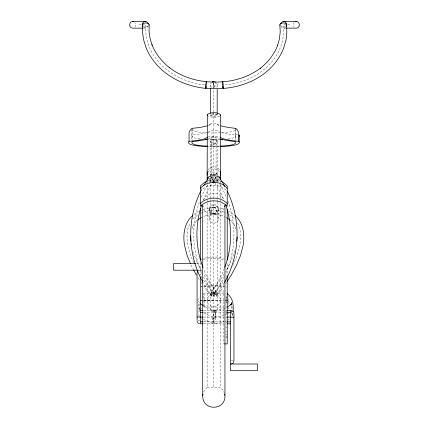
<?xml version="1.0" encoding="UTF-8"?>
<svg xmlns="http://www.w3.org/2000/svg" width="429" height="429" viewBox="0 0 429 429"><rect width="100%" height="100%" fill="white"/><g stroke="black" fill="none" stroke-linecap="round" stroke-linejoin="round"><path stroke-width="0.32" stroke-dasharray="2.15 1.61" d="M231.14 308.757L231.215 305.357M213.883 87.543L212.827 81.746L213.835 84.862L213.83 111.62M226.217 299.345L226.298 297.688M214.908 87.419L215.358 81.896M203.014 305.716L206.875 307.791L215.471 311.041C215.798 315.154 214.602 319.685 212.452 323.203L203.786 319.578M228.03 304.499L228.062 296.439M209.148 209.041C208.864 203.04 218.801 203.04 218.511 209.041M209.148 218.731L209.776 216.516L211.492 214.897A4.794 4.66 0 0 1 216.173 214.897C219.208 216.366 219.208 221.091 216.173 222.56A4.794 4.66 0 0 1 211.492 222.56C206.955 219.712 210.092 213.24 209.148 209.03C208.853 214.639 218.811 214.639 218.511 209.03L218.511 218.731M232.314 315.883L232.791 313.433M232.55 315.052L232.743 313.856M234.91 250.665L230.502 262.441L225.638 271.6M197.731 300.573L198.509 298.332L199.501 296.991M224.163 207.899L223.573 209.786L220.533 213.256L207.132 213.256L204.091 209.786L203.7 208.526M203.7 392.181L204.091 390.921L207.132 387.451L207.132 184.266M192.058 228.475L193.409 224.834L193.088 225.536L196.804 220.549L196.284 221.123L197.308 220.356M148.348 25.665L146.9 27.703L143.356 28.148M211.577 143.361C212.569 142.267 215.095 142.267 216.087 143.361L216.087 175.407C215.095 174.313 212.569 174.313 211.577 175.407L211.577 143.361C212.569 144.455 215.095 144.455 216.087 143.361M212.95 180.051L211.1 177.316L211.433 176.818M213.063 175.434L216.565 173.504L214.602 175.386M203.534 200.086L205.689 194.712L212.028 183.387M224.27 268.511L221.873 274.474L217.02 283.607L211.207 292.54L213.894 294.214L216.489 295.055L224.174 283.097M210.483 176.566L210.483 140.074L211.465 139.366L213.83 139.071L216.2 139.366L217.181 140.074L217.181 176.566M217.181 140.074L216.2 140.787L213.83 141.082L211.465 140.787L210.483 140.074M210.483 310.902L211.465 310.188L213.83 309.894L216.2 310.188L217.181 310.902L216.2 311.61L213.83 311.904L211.465 311.61L210.483 310.902L210.483 202.113M201.169 190.396L202.987 186.985M215.653 312.323L215.653 318.195L214.302 319.155M203.571 200.225C206.558 191.447 220.377 190.975 223.761 199.657M224.153 273.97L219.063 281.81L211.014 292.439A3.25 1.496 37.3 0 0 212.044 294.659L214.114 296.133A3.4 1.566 37.3 0 0 216.002 296.46L224.324 285.843M216.382 296.257L216.586 295.913A3.25 1.496 37.3 0 0 215.556 293.693L213.486 292.219A3.4 1.566 37.3 0 0 211.599 291.886L211.218 292.09M224.968 308.119L214.194 310.387C212.843 314.543 212.891 319.433 214.028 323.648L223.874 321.782M214.286 323.702C215.637 319.541 215.589 314.655 214.452 310.44L214.194 310.387M225.734 283.666L226.442 282.577M223.879 293.656L203.78 293.656L203.78 307.051C205.341 303.094 205.352 297.613 203.78 293.747M199.002 311.186L199.276 310.784L198.745 312.194L199.415 307.019L199.437 308.43L198.815 301.297L199.383 302.702L199.115 302.209M210.119 175.59L211.325 173.986L214.677 175.547M209.631 181.623L212.827 176.898M214.988 179.011L216.468 176.823M134.878 27.166L135.784 24.802L134.878 22.431M294.122 22.431L293.216 24.802L294.122 27.166M211.1 292.353L213.771 293.093L216.565 294.954M213.486 292.219L213.83 291.763L214.178 292.219A3.4 1.566 -37.3 0 1 216.066 291.886L216.65 292.439A3.25 1.496 -37.3 0 1 215.621 294.659L213.551 296.133A3.4 1.566 -37.3 0 1 211.663 296.46L203.737 286.363M213.379 295.737L213.83 295.141L214.286 295.737M211.465 137.918C208.301 140.857 213.288 145.801 216.2 142.632C219.353 139.704 214.387 134.786 211.465 137.918L212.966 137.076M208.027 170.029C210.398 165.707 217.267 165.707 219.632 170.029M219.632 176.662L217.181 179.091L215.567 179.756M208.027 172.136L210.483 169.734A6.762 6.687 0 0 1 217.181 169.739L219.278 171.68M219.278 179.14L217.181 181.081A6.762 6.687 0 0 1 215.567 181.735M211.197 295.34C218.093 289.875 218.141 291.881 211.197 295.34L203.893 284.062M210.607 123.986L208.918 125.365L210.607 123.986A3.341 0.467 0 0 1 213.83 123.643A3.341 0.467 0 0 1 217.058 123.986L218.752 125.37L217.841 124.603M200.434 191.388C206.708 183.741 219.616 183.29 226.378 190.508M200.086 309.781L201.716 308.376M285.853 27.166C284.518 28.695 281.858 28.303 280.984 26.475M193.833 214.639L197.281 212.049L199.174 211.148M212.371 319.079L214.43 318.13L215.653 318.195M198.268 270.742L200.434 270.206L198.316 270.206M201.405 217.288L200.751 217.685L201.925 217.203M227.756 320.34L229.274 319.428M235.258 130.271L234.111 130.952A21.364 2.971 0 0 1 206.96 132.834M214.178 292.219L212.108 293.693A3.25 1.496 -37.3 0 0 211.079 295.913L211.282 296.257M148.305 26.035L147.656 26.351A3.255 1.807 0.3 0 1 144.364 26.459L143.082 25.82M211.947 177.102L211.1 177.316M201.003 259.427L202.139 258.918M219.632 116.141C216.023 117.691 211.642 117.691 208.027 116.141M214.698 143.495L215.508 143.163M225.15 321.412L226.196 320.983M199.791 210.896L204.74 208.88L214.178 207.32A3.4 2.847 79.9 0 1 216.066 208.698L216.65 210.307A3.25 2.719 79.9 0 1 215.621 213.272L214.286 213.835L206.483 215.235L207.207 215.052L202.509 216.967M207.539 181.054L211.256 180.083L213.83 179.901M202.638 260.076C209.347 257.867 216.72 257.867 223.541 259.583M221.3 132.593A45.753 6.365 0 0 0 234.229 134.813L235.457 134.942L237.371 134.395M218.57 179.756L213.83 180.421L209.095 179.756M213.444 207.277L212.108 207.84A3.25 2.719 79.9 0 0 211.079 210.805L211.663 212.414A3.4 2.847 79.9 0 0 213.551 213.792L214.286 213.835M204.124 258.258C210.451 256.628 217.213 256.628 223.541 258.258M200.434 286.481L211.256 285.269L223.541 285.811M201.003 286.985L202.139 286.744M208.735 183.628L209.996 183.36M214.178 207.32L213.486 207.32A3.4 2.847 -79.9 0 0 211.599 208.698L211.014 210.307A3.25 2.719 -79.9 0 0 212.044 213.272L213.379 213.835L221.182 215.235L220.458 215.052L225.155 216.967M204.124 286.433L216.409 285.891L227.231 287.108M213.486 207.32L222.201 208.703L224.163 209.384M213.379 213.835L214.114 213.792A3.4 2.847 -79.9 0 0 216.002 212.414L216.586 210.805A3.25 2.719 -79.9 0 0 215.556 207.84L214.221 207.277M204.124 300.343L223.541 300.343M204.124 300.504L223.541 300.504M139.13 24.802L141.806 24.802M142.476 24.802L145.828 24.802A68.313 56.843 0 0 0 204.805 84.958M289.87 24.802L283.172 24.802A65.567 54.553 0 0 1 224.12 85.012M283.666 28.148L285.66 28.148M196.412 263.508L200.434 263.508M225.89 297.002L227.231 297.002M225.89 297.688L227.231 297.688M225.89 299.699L227.231 299.699M203.78 300.354L213.83 300.354M225.89 302.89L227.231 302.89M203.78 307.051L223.879 307.051M225.89 307.051L227.231 307.051M203.78 310.403L223.879 310.403M225.89 310.403L227.231 310.403M225.89 311.899L227.231 311.899M203.78 312.366L223.879 312.366M225.89 312.366L227.231 312.366M225.89 313.755L227.231 313.755M231.252 313.755L233.263 313.755M203.78 317.101L223.879 317.101M225.89 317.101L227.231 317.101M197.753 320.452L199.764 320.452M203.78 321.841L223.879 321.841M225.89 322.308L227.231 322.308M203.78 323.804L223.879 323.804M225.89 327.155L227.231 327.155M225.89 331.317L227.231 331.317M225.89 334.507L227.231 334.507M225.89 336.518L227.231 336.518M225.89 337.205L227.231 337.205M231.252 360.682L233.263 360.682M207.132 387.451L220.533 387.451L223.573 390.921L224.163 392.814M215.122 179.992L218.929 180.62L221.321 181.494M213.83 179.982L212.098 179.756L209.095 178.04M215.471 311.041L215.213 311.004C213.063 314.521 211.867 319.053 212.189 323.166M145.356 28.148L143.163 27.166M228.491 211.148L230.384 212.049L234.325 215.009M225.74 217.203L226.914 217.685M212.988 175.273L211.197 173.997M201.571 318.184L203.233 319.23M209.095 180.041L210.483 181.081A6.762 6.687 0 0 0 212.098 181.735M230.357 220.356L231.376 221.123L230.861 220.549L234.577 225.536L234.255 224.834L236.057 229.687M227.922 307.738L229.193 309.003M217.058 123.986L217.24 124.179A45.753 6.365 0 0 0 219.653 125.429M191.806 129.558L193.554 130.952A21.364 2.971 0 0 0 206.36 132.802M199.528 316.312L197.941 313.465M235.457 134.942L235.859 136.191L234.111 137.586A21.364 2.971 0 0 1 226.335 139.06M210.929 177.064L211.465 177.751A3.352 3.314 0 0 0 216.731 177.064M216.447 292.09L208.601 281.81L203.877 274.528M216.565 173.504L217.846 175.397M211.207 177.375L211.465 177.751M215.17 183.333L221.873 195.195L223.552 199.367M216.468 291.967L210.548 283.215L205.689 274.077L203.77 269.299M198.042 277.681L199.453 279.858M201.222 282.577L202.284 284.212M202.027 271.6L197.163 262.441L193.656 253.77M190.985 264.95L193.372 269.444M213.835 84.862L214.859 88.031M217.176 115.069L217.106 114.752A3.346 1.03 0 0 0 213.562 113.98A3.346 1.03 0 0 0 210.489 114.956L210.559 115.224A3.346 1.03 0 0 0 214.103 116.034A3.346 1.03 0 0 0 217.176 115.058L217.106 114.752A3.352 1.217 0 0 0 213.562 113.798A3.352 1.217 0 0 0 210.489 114.951L210.559 115.267A3.352 1.217 0 0 0 214.103 116.221A3.352 1.217 0 0 0 217.176 115.069L217.176 113.926M193.082 251.903L193.404 253.148M231.413 312.387L231.183 311.486L231.531 313.229L231.204 310.446M280.566 24.802L280.673 25.665M213.733 82.861L213.964 87.521M226.212 301.072L226.276 302.751M235.88 129.504L235.88 141.447M235.457 128.303L235.457 140.245M227.231 263.631L227.231 275.954M223.879 290.304L223.879 343.902M220.533 180.974L220.533 387.451M217.176 84.695L217.176 87.291M217.181 177.15L217.181 198.836M217.181 199.49L217.181 201.458M217.181 202.113L217.181 310.902M213.83 112.747L213.83 179.799M213.83 181.564L213.83 387.451M210.489 85.028L210.489 87.586M210.483 177.15L210.483 198.836M210.483 199.49L210.483 201.458M207.132 180.974L207.132 183.607M200.434 262.537L200.434 275.295M192.197 128.314L192.197 140.256M191.784 129.504L191.784 140.122M227.901 201.035A110.215 102.692 0 0 1 225.659 273.557M224.27 276.571A110.215 102.692 0 0 1 213.83 293.656L207.824 284.776A110.215 102.692 0 0 1 203.684 277.166M215.031 177.027A110.215 102.692 0 0 1 219.144 183.151M219.836 184.288A110.215 102.692 0 0 1 226.19 196.723M203.689 280.26A114.977 50.311 38 0 0 213.83 293.881A114.977 50.311 -38 0 0 223.976 280.26M202.263 278.094A114.977 50.311 38 0 1 199.914 274.335M193.704 262.704A114.977 50.311 38 0 1 190.144 223.236M193.098 219.021A114.977 50.311 38 0 1 198.107 214.811M200.954 213.251A114.977 50.311 38 0 1 203.357 212.242M203.984 212.017A114.977 50.311 38 0 1 213.83 209.99A114.977 50.311 -38 0 1 226.126 212.982M237.521 223.236A114.977 50.311 -38 0 1 233.129 264.462M227.429 274.871A114.977 50.311 -38 0 1 226.094 277.016M229.558 214.811A114.977 50.311 -38 0 1 234.985 219.503M228.732 313.111A308.59 36.69 12.5 0 1 227.654 313.696M226.169 314.355A308.59 36.69 12.5 0 1 225.059 314.763M223.858 315.149A308.59 36.69 12.5 0 1 213.83 317.101A336.979 34.915 0 0 1 203.952 312.993M227.702 300.783A308.59 36.69 12.5 0 1 230.185 303.469M231.821 306.317A308.59 36.69 12.5 0 1 231.923 309.668M199.635 309.733A336.979 34.915 0 0 1 199.555 303.619M202.273 274.163A110.215 102.692 0 0 1 199.533 201.651M201.217 197.335A110.215 102.692 0 0 1 207.824 184.288M210.483 175.407A3.352 3.314 0 0 1 216.2 173.069L216.731 173.756A3.352 3.314 0 0 1 217.181 175.407M214.698 176.914A3.341 2.992 0 0 1 216.2 181.912M211.465 181.912A3.341 2.992 0 0 1 212.961 176.914M216.645 83.049A3.341 3.33 0 0 1 216.318 87.098M211.599 87.334A3.341 3.33 0 0 1 211.358 82.625M285.929 25.735A3.368 1.866 -2.9 0 1 285.36 26.121A3.298 1.829 -2.9 0 1 281.333 26.41M220.098 139.495A21.364 2.971 0 0 1 208.178 139.522M199.93 138.91A21.364 2.971 0 0 1 193.549 137.586L191.806 136.191L192.197 134.953L193.42 134.835A42.058 5.856 0 0 0 206.681 132.609M208.285 132.073A42.058 5.856 0 0 0 209.953 131.231L210.607 130.62A3.341 0.467 0 0 1 213.83 130.277A3.341 0.467 0 0 1 217.058 130.62L217.24 130.818A45.753 6.365 0 0 0 219.653 132.068M209.953 124.592A42.058 5.856 0 0 1 208.285 125.44M208.027 136.91A6.698 0.933 0 0 1 219.632 136.91M218.946 146.654A24.7 3.437 0 0 1 208.719 146.654M220.098 146.128A21.364 2.971 0 0 1 208.178 146.155M208.285 138.706A42.058 5.856 0 0 0 209.953 137.865L210.607 137.253A3.341 0.467 0 0 1 213.83 136.91A3.341 0.467 0 0 1 217.058 137.253L217.24 137.452A45.753 6.365 0 0 0 219.653 138.701M209.309 208.816C208.778 210.773 209.733 212.94 211.492 213.921A4.794 4.783 0 0 0 216.173 213.921C219.203 212.376 219.203 207.604 216.173 206.059A4.794 4.783 0 0 0 211.492 206.059L210.521 206.783L209.309 208.816M209.095 295.871L208.027 297.184A6.564 6.279 0 0 0 208.027 303.523L210.483 305.839A6.762 6.467 0 0 0 217.181 305.839L219.632 303.523A6.564 6.279 0 0 0 219.632 297.184L217.181 294.868A6.762 6.467 0 0 0 210.483 294.868L209.095 295.871M212.162 145.79A3.341 3.325 0 0 0 217.176 142.911A3.341 3.325 0 0 0 212.162 140.031A3.341 3.325 0 0 0 212.162 145.79"/><path stroke-width="0.64" d="M142.535 24.909L142.503 32.293L143.613 39.79L146.021 47.549C150.027 57.513 156.896 66.098 165.294 72.726L165.551 72.93C177.129 81.741 191.216 86.873 205.636 88.374L205.866 87.961A3.255 0.322 -81.4 0 0 206.161 86.776M149.115 24.689L149.083 31.725L150.091 38.535L152.134 45.184L151.973 44.75C155.63 53.845 161.899 61.674 169.557 67.728L169.299 67.525C184.416 79.231 204.065 83.382 222.876 81.746C236.358 80.797 249.624 76.276 260.478 68.141L260.221 68.345C267.98 62.291 274.276 54.344 277.751 45.093L277.59 45.528L279.451 38.782L280.217 31.891L279.864 24.796M239.253 134.797L239.189 136.218L239.226 135.569M222.41 82.25L222.485 81.794L222.667 82.223M231.258 304.863L231.542 302.681L231.188 304.944M233.033 311.744C233.687 305.341 233.065 297.935 227.391 293.811L227.123 293.774M236.792 241.173L237.167 237.21M190.632 235.929L190.873 241.173M224.555 206.639L224.946 205.378L224.946 395.329C225.788 411.191 201.877 411.191 202.713 395.329L202.713 205.378L203.11 206.639M207.132 173.348L207.363 171.632M201.684 204.88C195.007 225.102 195.297 247.64 203.051 267.508M231.301 304.284L231.537 303.453L230.705 304.922L230.968 304.52L227.547 307.057M202.713 395.329L203.11 394.069M280.673 23.933L281.472 22.431L282.861 21.563L296.316 21.45C300.332 21.434 300.332 28.169 296.316 28.148L286.325 28.148M286.347 26.475C287.505 24.458 286.1 21.45 283.666 21.45M207.132 175.407L207.363 114.42C211.041 112.066 216.624 112.066 220.302 114.42L220.533 175.407M220.302 115.594L220.533 115.01M220.302 178.743L220.302 177.568C216.624 175.214 211.041 175.214 207.363 177.568L207.363 178.743M224.748 267.321C232.346 247.399 232.448 224.914 225.702 204.735M206.387 82.234L206.612 81.821A3.394 0.332 -81.4 0 1 206.708 82.282M222.844 86.776L223.262 88.401L222.903 83.419M200.563 191.538L199.957 192.675C186.76 220.844 187.666 255.201 202.987 282.352M203.893 185.28L208.687 177.708M224.474 282.529C240.074 255.25 241.125 220.586 227.804 192.192L227.204 191.055M227.15 281.488L231.306 275.059L236.679 264.95L240.578 255.293L243.071 245.57C244.959 235.097 243.463 222.603 234.819 215.374M212.768 182.293L214.618 179.558M197.919 271.037L197.05 273.075L197.083 320.452M200.434 188.352C206.993 180.33 220.672 180.33 227.231 188.352M200.434 203.55C207.352 196.294 220.313 196.294 227.231 203.55M192.846 215.374C184.197 222.603 182.706 235.097 184.593 245.57L187.082 255.293L190.497 263.744M197.823 219.975L200.381 218.055M206.344 181.494L204.124 182.69L200.434 185.929L200.434 206.274C207.352 199.024 220.313 199.024 227.231 206.274L227.231 185.929L223.541 182.69L221.321 181.494M197.05 317.015L203.11 317.101M233.934 317.203L227.231 317.101M148.348 23.933L147.544 22.431L146.155 21.563L132.684 21.45C128.668 21.434 128.668 28.169 132.684 28.148L142.685 28.148M145.356 21.45C142.921 21.45 141.516 24.458 142.669 26.475M295.511 21.563L296.316 21.45M223.262 88.401C237.945 87.366 252.402 82.448 264.221 73.595L264.484 73.391C273.021 66.731 279.955 57.979 283.778 47.796L286.004 39.897L286.851 32.272L286.481 24.807M231.365 364.001L233.092 363.17L233.961 361.132L233.934 313.755M200.434 300.675L202.139 300.579M195.742 263.508L173.632 263.508L173.632 270.206L197.753 270.206M200.434 310.403L203.11 310.403M227.231 310.403L230.582 310.403L230.582 370.699L257.379 370.699L257.379 364.001L230.582 364.001M200.434 312.366L203.11 312.366M227.231 312.366L230.582 312.366M200.434 321.841L203.11 321.841M227.231 321.841L230.582 321.841M203.11 323.804L200.434 323.804L200.434 276.903M227.231 323.804L230.582 323.804M224.549 343.902L227.231 343.902L227.231 276.255M225.525 300.579L227.231 300.675M215.358 81.896L212.827 81.746L213.663 81.531A3.346 3.335 0 0 0 212.012 82.057M231.038 310.376L233.092 311.239L233.961 313.299M220.195 146.611A24.7 3.437 0 0 0 237.28 144.369A48.927 6.81 0 0 0 238.61 141.318L238.647 134.03A6.424 5.502 -76.5 0 0 238.213 131.51C237.537 129.88 236.181 128.067 234.229 128.18A45.753 6.365 0 0 1 220.855 125.831M132.684 21.45L133.489 21.563M199.523 323.793L197.919 322.967L197.093 321.364M203.014 305.716L200.236 303.619M227.284 218.055L229.842 219.975M235.457 128.303L235.88 128.839M219.326 177.585L222.656 182.513L224.78 186.497M213.32 180.598L214.8 182.786M227.391 293.811L227.649 294.294M193.672 270.002L196.359 275.059M207.132 115.01L207.363 115.594M224.555 394.069L224.946 395.329M220.302 171.632L220.533 173.348M191.13 243.817L191.254 245.136M239.21 135.451L239.21 142.085M227.231 209.331L227.231 259.947M222.876 81.746L222.876 88.449L206.124 88.449L206.124 81.746M220.533 177.032L220.533 179.66M217.176 89.237L217.176 113.358M210.489 88.224L210.489 113.267M207.132 177.032L207.132 180.314M200.434 208.687L200.434 259.947M207.47 146.611A24.7 3.437 0 0 1 190.385 144.369A48.927 6.81 0 0 1 189.055 141.318L189.055 134.685A6.328 5.362 77 0 1 189.259 132.116L190.004 130.389L191.2 129L192.197 128.314L193.42 128.201A42.058 5.856 0 0 0 207.116 125.847M207.363 177.107A6.564 6.489 0 0 1 207.363 173.713M214.999 181.864A6.762 6.687 0 0 1 212.666 181.864M220.302 173.713A6.564 6.489 0 0 1 220.302 177.107M279.923 25.279A3.368 1.866 -2.9 0 1 280.984 23.477M280.882 23.482A3.368 1.866 -2.9 0 1 284.974 23.177A3.368 1.866 -2.9 0 1 286.309 25.29M206.086 83.419A3.255 0.322 -81.4 0 0 205.802 85.049L205.598 86.696A3.394 0.332 -81.4 0 0 205.636 88.374M149.061 25.177A3.394 1.882 0.3 0 0 148.568 23.777L147.286 23.139A3.255 1.807 0.3 0 0 143.999 23.246L142.873 23.965A3.394 1.882 0.3 0 0 142.707 25.386M222.479 139.371A21.364 2.971 0 0 1 220.098 139.495M207.566 139.495A21.364 2.971 0 0 1 205.18 139.371M238.61 141.318A42.428 5.904 0 0 1 220.533 137.377A6.698 0.933 0 0 0 220.302 137.135M207.363 137.135A6.698 0.933 0 0 0 207.132 137.377A38.723 5.389 0 0 1 189.055 141.318M220.855 139.098A45.753 6.365 0 0 0 234.229 141.452L235.457 141.575L235.859 142.825L234.111 144.219A21.364 2.971 0 0 1 220.098 146.128M207.566 146.128A21.364 2.971 0 0 1 193.549 144.219L191.806 142.825L192.197 141.586L193.42 141.473A42.058 5.856 0 0 0 207.116 139.114"/></g></svg>
